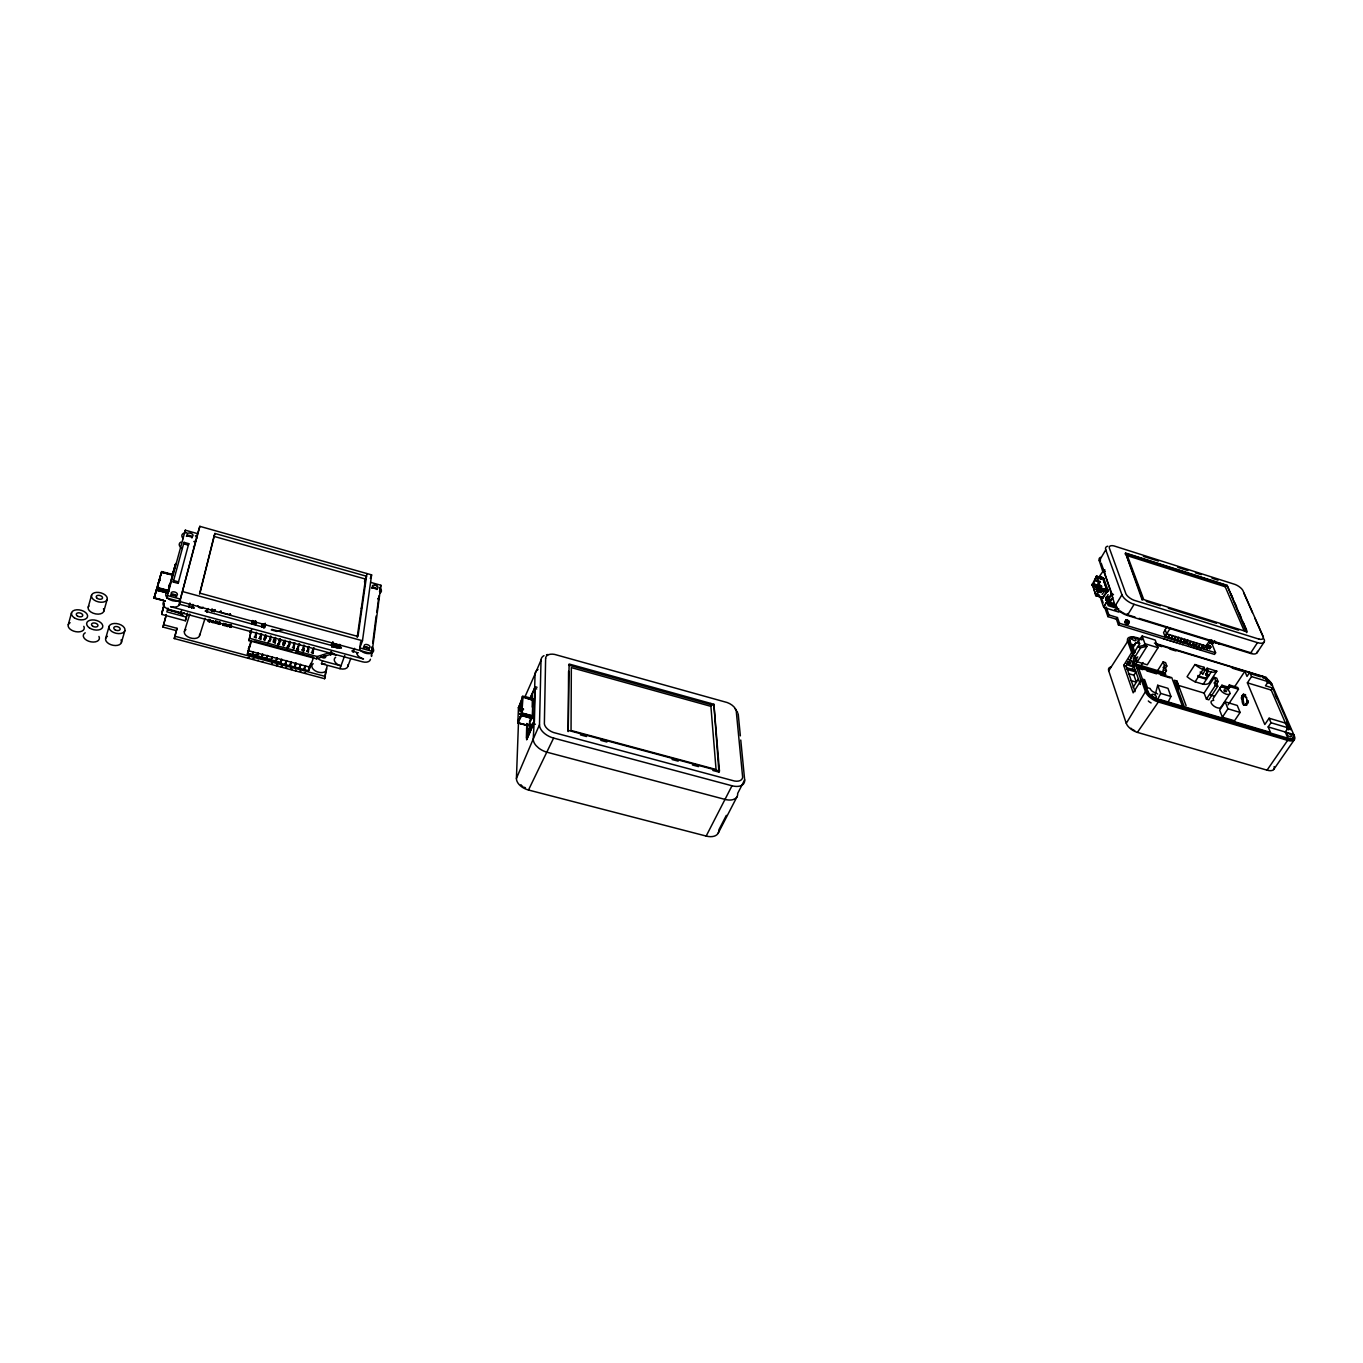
<?xml version="1.0" encoding="UTF-8"?>
<svg xmlns="http://www.w3.org/2000/svg" width="1363" height="1363" viewBox="0 0 1363 1363"><rect width="100%" height="100%" fill="white"/><g stroke="black" fill="none" stroke-linecap="round" stroke-linejoin="round"><path stroke-width="1.5" d="M1241.454 698.589C1241.949 689.865 1248.798 698.043 1246.549 703.104C1240.926 712.168 1241.148 687.531 1244.129 705.097M1108.852 596.892L1107.642 599.277L1108.034 597.948M173.305 572.239L172.385 574.641M184.261 612.754L181.943 614.236L177.872 612.583M526.799 723.463L526.391 737.945C527.515 740.808 527.737 728.881 533.086 723.344L534.245 721.078L533.24 739.002L516.424 778.409A12.931 8.008 23.2 0 0 528.486 790.012L706.17 836.064A14.38 8.723 27.3 0 0 718.795 831.157M531.928 696.714L531.672 695.897L531.212 699.815L531.877 696.135L531.877 697.294M1099.345 588.22L1092.206 585.477L1092.342 584.352L1096.465 576.225L1095.903 576.907L1102.309 578.781C1096.431 577.861 1102.071 574.658 1102.548 578.338M531.161 725.525L530.718 724.298L529.219 730.295L530.837 724.23L529.168 730.261L530.871 724.332L529.27 730.295L530.411 728.558M532.303 700.855L532.251 707.09M568.575 671.346L568.201 731.59L569.104 664.02L713.888 704.279L719.46 771.032L718.931 772.088L712.815 770.453M1101.117 577.486L1100.98 578.662L1100.162 576.839M1108.017 597.59L1107.216 596.193L1105.887 598.306L1107.42 596.295L1107.932 598.238M256.261 635.26C257.096 634.511 253.944 633.403 256.261 636.214M255.716 633.028L256.295 632.245L256.857 633.335M520.24 708.13L520.172 707.158M518.604 708.198L522.574 697.532L522.046 713.82L518.11 721.623M521.705 711.963L521.859 711.043L521.433 712.099M521.893 707.993C520.496 707.891 524.278 709.97 518.86 706.954M521.739 702.524L521.859 701.792M164.344 603.264L161.737 613.623L164.224 604.916M261.049 636.555C258.663 636.572 262.054 633.982 261.049 637.509M261.083 633.539C259.345 635.601 262.343 632.347 261.628 634.63M519.831 717.602L519.95 716.529M520.019 714.416L520.24 713.326L519.95 714.451M529.406 730.159L529.611 727.126L529.287 727.927M161.873 612.856L161.907 614.457L185.351 620.778L187.515 613.094M264.695 638.48C267.267 639.98 265.649 633.676 263.741 639.043M263.928 639.639C266.586 643.643 262.889 633.267 266.398 635.925M532.217 717.654L528.145 725.78L517.872 722.969L522.029 714.894L532.217 717.654L532.984 699.032L532.388 699.866L526.408 698.248M1111.816 593.774L1110.998 595.052L1111.799 593.518L1103.314 570.398M167.853 591.951L156.898 588.952L157.341 587.453L168.279 590.435L167.853 591.951L167.547 593.024L156.524 590.247L157.512 588.867M158.636 583.79L158.67 583.381M159.607 580.195L159.931 580.246M172.59 573.789L175.827 563.481L172.556 574.436L172.982 572.733M270.624 639.145C268.221 639.162 271.561 636.555 270.607 640.082M270.624 636.129C268.903 638.174 271.884 634.937 271.169 637.22M521.245 714.911L521.518 715.285M521.773 705.591L522.08 704.756L521.927 705.676M273.264 641.615C273.179 637.237 277.149 639.894 275.377 641.377M273.486 642.092L275.394 637.407L275.939 638.514M531.297 700.003L531.706 698.589M280.165 641.717L277.677 646.249M279.568 639.486L280.148 638.702L280.693 639.792M531.417 718.267L531.962 716.256L529.508 721.964M230.313 614.066L230.756 614.969L229.7 614.219M282.72 644.46C282.465 639.86 286.656 642.297 284.901 643.949M283.01 644.784C284.203 650.219 286.281 632.04 284.1 644.972M527.277 738.082L526.782 739.24L534.057 722.288M287.15 649.044C289.16 645.244 289.075 640.695 289.655 645.227M290.217 641.428C290.455 643.983 289.842 639.809 289.075 642.058M1104.405 606.365L1103.434 606.586L1100.162 596.994M198.01 605.785L198.01 606.177A2.59 1.499 15.9 0 0 200.463 608A2.59 1.499 15.9 0 0 203.002 607.148M294.391 645.806C294.715 641.189 292.108 647.51 294.357 645.466M298.037 647.493C299.758 643.83 298.02 647.238 297.798 651.667M740.756 740.041L744.658 779.909L737.656 793.453A14.55 8.587 27.2 0 1 735.407 798.514L733.073 799.604A14.55 8.587 27.2 0 1 724.997 799.399L547.279 752.291A14.959 8.996 23.4 0 1 538.624 748.014L536.034 745.561A14.959 8.996 23.4 0 1 533.24 739.002L539.492 724.792L541.026 660.135A14.448 8.246 23.1 0 1 543.973 655.654M303.915 648.141C301.07 646.42 306.794 647.289 302.518 652.945M1100.282 589.975L1096.346 595.307L1103.263 597.658L1107.949 590.179L1103.826 578.474L1096.585 576.208M308.532 649.299C306.249 649.487 309.384 646.778 308.617 650.355M309.128 646.556L309.111 647.476M537.056 687.259L535.335 686.782L534.381 722.117L526.646 739.819L526.782 735.645M1107.42 599.567C1109.363 600.419 1102.854 599.567 1108.869 599.516L1105.87 598.221L1109.209 598.476L1106.466 596.909L1109.516 597.931M313.251 650.577C310.985 650.781 314.069 648.055 313.337 651.633M313.814 648.055L313.78 648.992L313.848 647.817M526.919 723.651L527.191 738.252M528.316 725.576L517.838 722.884L518.485 707.584L523.494 709.033M516.424 778.409L518.604 718.983M1100.197 581.507L1095.886 580.553L1100.214 582.222M1111.322 593.382C1111.714 595.75 1110.913 593.092 1111.782 594.132M1108.766 598.272C1108.664 602.77 1104.03 599.345 1106.943 600.265M520.24 707.244L520.325 707.465M1095.409 587.283L1095.682 586.448L1099.651 588.373M1097.59 585.357C1098.374 583.517 1095.801 585.204 1098.97 592.292M1111.339 594.813L1103.757 606.859L1111.424 593.655M529.202 729.29L529.423 728.353M533.717 723.378L533.904 720.976M531.962 716.256L529.594 721.862M1094.745 584.267L1101.525 586.414M1100.282 576.753L1102.616 578.236M1105.904 600.027C1105.666 596.79 1105.768 600.538 1105.802 599.89C1116.467 600.146 1102.531 600.691 1106.603 596.807M1100.486 590.366L1096.261 589.429M1097.13 590.929L1101.287 592.36L1096.942 590.861M530.974 717.892L531.331 716.819M1105.836 599.55L1108.766 600.623C1104.575 600.18 1104.865 597.045 1108.903 599.379L1106.006 597.812L1109.329 598.255L1106.415 597.352M1105.768 599.345L1108.835 599.652M521.944 715.456L522.659 696.476M1107.012 591.321L1107.097 591.184M1108.358 600.367L1108.664 598.544M169.438 585.374L168.961 586.737L169.438 585.051M519.916 713.479L520.104 713.326M1103.263 597.658L1095.733 595.648L1092.496 583.96M1095.988 580.945L1100.026 581.882M1107.966 590.52L1100.895 588.356L1107.915 590.929M1100.111 590.332L1100.657 589.344L1107.727 591.559M519.985 717.415L519.985 716.904M519.933 710.566L520.206 711.111M1096.159 589.463L1096.431 588.646L1100.299 590.69M1103.468 596.04L1106.943 591.644M533.649 722.373L533.172 723.463L534.211 721.504M157.018 589.157L157.341 588.918M531.928 696.169L530.65 698.469M530.088 725.968C528.895 729.478 529.968 722.032 532.95 726.564M1107.438 592.07L1095.971 589.123M531.297 696.749L530.428 698.469L531.928 696.408M521.501 714.774L521.535 714.842M168.978 586.669L169.455 585.306M533.853 721.402L535.029 674.089L541.026 660.135M1107.898 598.578L1107.54 599.379L1107.966 598.374M371.332 653.61L372.201 651.31L359.798 647.936L362.473 640.746L371.605 574.879L199.85 526.339L197.601 533.649L185.317 530.19L166.814 597.965L371.332 653.61L372.15 647.408M372.695 643.285L376.137 615.991M376.801 612.294L378.982 595.767M379.527 591.644L380.89 585.272L371.009 582.478M372.031 652.298L371.486 656.421A7.65 4.498 19.2 0 0 371.4 655.177M372.201 651.31L380.89 585.272M531.008 725.576L530.122 728.949M521.808 708.215L521.603 708.913M359.798 647.936L360.667 641.752M366.903 573.55L357.975 636.47L199.935 593.178L214.911 533.461L366.528 576.242L364.466 581.899M357.191 637.305L365.488 579.071L214.008 536.392L214.911 533.461M1098.748 582.222L1097.59 584.676M1100.384 589.889L1100.895 588.356M1104.217 606.501L1104.013 607.506L1118.955 612.123M519.916 713.718L520.019 713.531M1104.03 606.722L1104.013 607.506M1092.189 585.153L1097.419 586.38M169.199 585.255L168.961 586.107M331.465 651.923L331.022 654.768M332.419 646.011L333.049 641.956M176.321 630.626L162.947 627.048L163.645 624.731L177.037 628.326L174.26 638.548L324.633 678.706L325.944 670.477M324.633 678.706L327.069 666.2M330.97 652.11L331.192 651.923M331.754 647.169L332.572 642.16M1108.017 597.147L1108.852 596.841M1107.863 591.133L1100.878 588.543M522.319 707.056C516.747 703.683 517.633 711.759 523.409 709.68M1100.06 576.924L1099.225 578.202M310.713 663.372L310.048 667.223L248.373 650.696L250.928 640.9M248.305 648.873L250.059 645.057L247.64 654.479L308.294 670.698L309.708 665.331M312.229 651.327L312.808 650.543M307.493 650.049L308.089 649.265M307.987 647.186L308.583 646.403M305.482 672.896L304.579 672.981L305.772 673.288M301.07 672.044L300.013 670.988M302.773 648.771L303.353 647.987M304.392 646.198C305.482 644.154 302.024 647.118 303.847 645.125M296.095 670.375L295.498 670.221M1111.032 595.103L1112.719 595.75M297.253 648.635C300.61 651.548 296.776 645.108 296.401 651.173M297.151 648.72L299.127 643.83M299.656 644.92L299.69 643.983L298.497 644.852M1242.647 698.946L1245.083 694.585M211.691 622.312C211.129 619.926 214.962 620.915 213.156 622.687C210.175 619.449 214.877 622.738 213.48 621.545C208.76 622.993 215.081 619.228 213.105 622.704L211.793 621.988L213.19 622.295M290.609 668.483L291.784 668.79M1095.273 586.754L1099.737 588.186M294.357 642.774C292.687 644.137 295.822 641.854 294.936 643.643M531.468 699.015L531.945 697.447M285.753 667.938L286.946 668.262L285.889 667.223M231.523 625.157L230.023 624.782L229.666 626.435M287.763 646.062C291.12 648.992 287.303 642.535 286.929 648.618M288.496 645.159L289.62 644.188M284.918 643.012C282.703 644.052 285.617 643.251 283.555 641.905M281.17 665.962L282.362 666.268M1155.262 694.363L1157.715 685.265L1167.972 688.332L1170.953 696.476L1167.529 703.257M279.023 642.365L279.602 641.564M276.433 664.701L277.626 665.008M278.239 643.489C281.477 646.471 278.069 640.099 277.456 645.772M530.889 726.649L530.463 728.166M274.781 640.508L274.202 641.292L274.832 640.286M212.1 608.818L211.555 610.76L212.321 610.045M230.96 627.423C230.637 621.869 229.41 630.422 231.267 626.026L229.853 625.344M330.647 654.359L316.403 658.789L248.935 640.627L251.371 630.439L249.991 632.466L251.32 630.899M274.048 639.349L275.36 640.337M269.482 639.775L270.061 638.991M228.183 624.561C227.638 630.507 226.292 619.484 226.173 626.128C230.398 625.89 227.025 624.68 226.479 624.748L227.996 625.14M262.088 661.617L262.94 661.907M268.715 640.917C271.936 643.898 268.545 637.509 267.932 643.2M216.683 622.908C217.535 623.504 211.657 622.141 216.99 621.579M264.507 636.76L265.836 637.748M265.274 635.618L265.853 634.834M215.49 621.187L216.904 621.767M223.396 623.266C224.537 626.776 222.271 624.953 224.946 623.402M263.809 628.173L264.643 624.084M264.371 627.321L265.206 623.215M258.254 660.271L257.59 660.476M522.131 714.928L522.489 713.156L532.575 715.865M158.364 585.851L158.244 586.226M255.29 654.615L253.654 654.785M259.907 637.202L260.486 636.402M261.832 626.776L263.161 625.225L261.832 626.776L262.684 623.726L261.832 626.776L263.434 623.913L262.429 625.004L265.359 625.838L264.78 627.576L205.149 611.101A7.939 4.6 15.9 0 0 208.164 608.545L206.937 612.413M252.905 658.84L253.927 658.67M210.447 619.705L208.914 619.415L208.386 621.392L209.885 621.801L210.158 620.864L208.386 621.392L208.829 619.603M219.869 624.101L218.284 624.05L220.056 623.521C217.654 625.464 221.045 618.938 219.801 624.39L218.284 624.05L218.608 622.618L220.193 622.67L218.608 622.618M255.528 621.307L255.409 624.595L255.528 621.307L255.239 622.704L256.261 621.528L253.279 620.846L252.445 623.794L252.581 620.523L251.712 623.59M249.003 658.125L247.81 657.818L249.156 657.409M255.12 635.908L255.699 635.107M250.758 632.568L251.593 629.587M255.971 622.908L252.274 621.903L252.445 623.794L255.409 624.578L255.511 621.341M216.547 623.283L215.32 621.715M248.935 640.627L251.031 631.29M1110.164 601.356L1111.169 599.09M229.478 627.014L229.989 625.004L231.471 625.396M230.108 614.798L230.177 613.878M224.878 623.675L224.418 625.447M226.173 626.128L227.672 626.537M224.691 624.271L223.191 623.862C227.468 624.901 220.431 622.21 224.367 625.719M217.075 621.255L216.478 623.555M220.806 611.135L219.63 611.953L221.181 611.237M220.482 611.851L219.63 611.953M218.301 623.981L218.813 622.005L220.312 622.414M518.553 707.636L522.915 696.272M215.575 620.846L215.167 622.567M218.608 622.601L220.107 623.01M213.991 611.34L215.081 609.619L214.519 611.578L211.555 610.76L211.912 609.602M529.474 699.287L534.688 687.957M209.885 621.784C207.636 616.553 212.611 622.993 208.386 621.392M208.812 619.654L210.328 620.012M1111.101 599.362L1110.249 600.776L1110.743 599.669M231.131 626.912L229.7 626.213L231.216 626.554M227.911 625.719L226.428 625.259M199.526 594.115L214.008 536.392M220.039 623.572L218.455 623.504M175.588 564.214L167.802 592.99M165.127 600.896L154.121 597.795L161.686 571.54L172.709 574.505L173.016 573.448M185.351 620.778L186.867 614.866M188.878 606.978L189.883 603.042M175.691 563.72L167.479 593.229M210.158 620.915L208.658 620.455M210.243 620.352L208.743 619.944L210.311 620.063M158.176 586.465L158.176 585.903M181.296 611.135L180.717 613.35L167.581 609.789M174.26 638.548L177.037 628.326M181.092 613.146L181.586 610.897M1099.771 577.162L1102.684 578.133M166.814 597.965L167.547 595.58L180.41 599.073L197.601 533.649M179.098 605.172L180.546 600.18M180.41 599.073L199.85 526.339M184.005 542.338L173.22 582.018L178.11 583.364L188.758 543.667L184.005 542.338L183.562 543.803L188.315 545.132L188.758 543.667M172.573 574.726L161.481 572.187L170.614 574.641M163.645 624.731L166.405 614.509M162.947 627.048L166.252 614.764M161.038 573.704L154.121 598.153L165.042 601.134M168.62 587.692L169.898 583.654M1105.904 598.238L1109.107 598.732M68.269 624.714L71.558 612.703M173.101 572.733L173.084 573.21M214.724 610.76L211.555 610.76M1116.263 606.535L1107.625 604.116M88.237 607.08L91.56 595.188M158.091 585.92L158.159 585.988M158.159 583.415L157.989 584.352L161.72 571.744M168.024 591.372C163.475 593.45 156.762 583.96 156.626 589.498M169.268 586.431L169.387 585.34L169.319 586.26M103.827 611.254L107.183 599.396A8.093 4.685 13.9 0 0 96.654 592.377A8.093 4.685 13.9 0 0 94.251 600.129A8.093 4.685 13.9 0 0 107.183 599.396M172.845 573.653L172.522 574.505M1103.502 570.62L1098.731 577.299M105.667 638.361L109.091 626.418M169.199 585.528L168.91 586.567M159.71 580.928L159.931 580.212M121.409 642.518L124.885 630.626A8.178 4.822 14 0 0 114.202 623.487A8.178 4.822 14 0 0 111.851 631.512A8.178 4.822 14 0 0 124.885 630.626M1092.172 585.102L1097.045 586.703M157.955 586.703L158.04 585.681M156.421 590.213L167.7 592.513M167.615 592.786L156.575 589.719L154.036 598.136M154.513 596.5L156.353 590.4M184.618 532.541L185.317 530.19M161.976 612.907L164.207 605.172M161.907 614.457L162.282 613.214M173.22 582.018L173.663 580.536L178.57 581.882L178.11 583.364M167.973 608.085L166.831 611.851L186.475 617.149M1100.742 589.378L1107.812 591.355M154.155 598.033L163.356 600.231M189.167 607.421L190.292 603.792M184.38 631.495L189.815 614.066M191.621 608.256L192.83 604.371A7.939 4.6 15.9 0 0 194.279 608.154L179.473 604.252M199.594 635.584L205.097 618.206M212.458 609.84L212.1 610.914L211.895 609.653M214.979 623.147L216.564 623.215M222.868 625.293L224.452 625.361M247.214 654.053L251.763 640.576M247.64 654.479L248.441 650.407M251.456 655.501L253.211 651.684L252.411 655.756M251.985 655.33L253.211 651.684M256.227 656.762L257.982 652.962L257.181 657.017M256.755 656.608L257.982 652.962M260.98 658.039L262.752 654.24L261.935 658.295M261.526 657.886L262.752 654.24M265.751 659.317L267.523 655.518L266.688 659.573M266.279 659.147L267.523 655.518M529.662 726.53L530.463 724.895M270.504 660.595L272.276 656.796L271.441 660.851M271.033 660.425L272.276 656.796M275.241 661.856L277.03 658.073L276.195 662.111M275.769 661.702L277.03 658.073M279.977 663.134L281.766 659.334L280.931 663.372M280.505 662.963L281.766 659.334M287.184 648.822L288.53 644.938M288.837 646.249L290.183 642.365M284.714 664.394L286.503 660.612L285.668 664.65M285.242 664.224L286.503 660.612M293.062 650.39L294.408 646.522M289.45 665.655L291.239 661.873L290.387 665.911M289.978 665.502L291.239 661.873M1097.658 584.931L1101.611 586.022M296.623 651.599L298.224 646.573M294.169 666.916L295.958 663.151L295.107 667.171M294.698 666.763L295.958 663.151M298.889 668.177L300.678 664.411L299.826 668.432M299.4 668.023L300.678 664.411M303.591 669.437L305.397 665.672L304.528 669.693M304.119 669.284L305.397 665.672M1100.895 588.186L1096.908 576.31M308.294 670.698L310.1 666.933M308.822 670.528L313.609 657.256L295.652 652.417M316.403 658.789L317.221 656.54L331.448 652.11L330.528 654.939M1099.242 578.372L1099.617 577.248L1099.328 578.116M1106.109 598.084L1109.056 598.851M347.872 664.871A7.633 4.532 18.7 0 1 339.932 668.671L321.481 663.713L322.503 660.868A7.667 4.532 18.3 0 1 317.494 658.125M332.197 645.568L331.873 646.471L337.155 647.902M370.327 578.406L371.605 574.879M361.28 608.614L362.337 605.768M339.932 668.671L344.771 655.467M347.94 666.115L350.853 658.227M353.034 652.315L354.482 648.362A7.667 4.498 18.8 0 1 351.858 650.969L356.782 652.417A7.65 4.498 19.2 0 0 363.529 658.959L170.528 606.654A8.025 4.634 15.3 0 0 177.837 606.228A8.025 4.634 15.3 0 0 179.03 601.73M531.843 718.591L521.859 715.388M1096.005 594.796L1100.469 588.407L1096.465 577.094L1092.598 585.306L1095.784 594.643L1099.191 595.682M1104.677 590.946L1102.139 594.37M520.172 710.225L519.967 710.941M530.054 698.998L535.335 686.782M524.84 697.089L535.029 674.089A14.38 8.297 23.1 0 1 537.976 669.574M539.492 724.792A15.027 8.945 23.4 0 0 553.599 738.082L528.486 790.012M533.035 699.389C514.652 696.544 522.983 694.585 533.035 699.219M1192.864 644.12L1193.988 644.716L1193.392 644M718.931 772.088L713.888 704.279M1158.107 698.503L1160.68 693.409L1157.715 685.265M1171.669 637.458L1172.827 638.225L1171.686 637.782M706.17 836.064L731.999 785.769A14.618 8.536 27.2 0 0 744.658 779.909M1165.586 635.584L1166.728 636.351L1166.046 635.618M718.812 829.931L726.343 815.347M718.097 833.338L736.974 796.827M518.247 722.884L528.401 725.423M1242.562 695.59L1243.346 694.159M1096.755 591.389L1100.878 592.53M1105.342 571.591L1102.599 570.91L1099.294 560.755L1105.768 549.834A10.972 4.685 29.9 0 1 1107.761 546.188M1095.051 579.394L1096.039 577.742M1104.797 569.887L1102.599 570.91M1104.03 571.165L1104.66 570.109M1142.756 599.277L1142.228 600.129L1125.548 553.037L1227.075 585.289L1247.162 631.802L1142.756 599.277L1125.548 553.037M1103.587 569.513L1115.207 605.871A11.279 5.009 30.5 0 0 1127.337 615.429L1250.399 653.388A11.177 4.788 31.8 0 0 1255.562 653.797L1256.771 653.133A11.177 4.788 31.8 0 0 1257.402 651.327M1107.438 602.378L1108 603.979L1109.38 601.816M1112.855 597.607L1108.034 605.598L1118.784 608.92M1274.149 766.602A11.773 5.401 33.3 0 1 1267.045 770.163L1137.389 732.374A10.376 4.975 31.9 0 1 1126.264 723.327L1145.448 691.654L1141.308 679.916L1144.562 679.592L1147.425 687.668L1150.116 688.485A5.98 2.76 31.6 0 0 1152.536 691.484L1157.732 694.006M1211.775 643.353L1215.609 652.775L1214.535 654.41L1118.427 624.936L1116.416 619.228L1107.915 616.621L1108.92 614.934L1106.211 607.097M1115.207 605.871L1121.936 594.779L1105.768 549.834M1116.416 619.228L1117.439 617.558L1108.92 614.934M1118.427 624.936L1119.449 623.249L1117.439 617.558M1127.695 613.537L1127.048 614.611A9.882 4.379 30.5 0 1 1125.906 614.219M1127.337 615.429L1134.118 604.337L1257.487 642.637A11.228 4.736 31.7 0 0 1264.063 639.026M1124.782 621.664C1130.421 616.843 1128.547 627.031 1125.804 619.995M1124.969 621.613L1126.23 619.926M1125.208 621.596L1126.485 619.944M1124.782 622.959L1126.758 619.995M1125.463 621.613L1127.048 620.08M1126.025 621.749L1127.354 620.199M1126.332 621.869L1127.661 620.335M1126.639 622.005L1127.951 620.506M1126.042 623.964L1128.24 620.676M1126.349 624.118L1128.513 620.881M1126.656 624.254L1128.751 621.102M1126.945 624.356L1128.973 621.307M1128.36 623.624L1129.143 621.528M1128.257 623.419L1129.28 621.749M1128.138 624.356L1129.382 621.954M1134.016 637.305A11.568 5.231 31 0 0 1127.712 641.377L1131.648 652.536L1133.164 652.996L1129.211 641.837L1129.893 640.746A9.831 4.447 31 0 1 1136.316 637.577L1142.364 639.417M1136.316 637.577L1135.652 638.651A9.831 4.447 31 0 0 1134.561 638.378M1132.534 648.805L1135.89 642.569L1139.638 643.711L1130.762 658.005M1141.308 679.916L1133.181 692.83L1123.708 665.348L1131.648 652.536M1133.164 652.996L1133.846 651.906L1129.893 640.746M1130.455 658.09L1132.585 654.666M1135.055 691.637L1126.213 666.098L1134.851 652.213L1132.108 644.46L1134.732 645.261A5.81 2.624 31 0 1 1135.345 643.336L1136.095 643.132M1133.76 665.178L1133.505 658.499L1134.851 656.353M1137.321 661.822L1135.345 656.25L1140.627 647.783L1147.016 646.283L1137.321 661.822L1147.271 664.82L1158.022 647.698L1155.194 640.048L1142.16 636.061L1137.492 641.973M1140.627 647.783L1137.526 646.829L1143.898 645.329L1144.92 643.694L1142.16 636.061M1135.618 660.305L1137.781 656.847M1133.522 665.093L1134.323 663.355A5.776 2.658 31.1 0 0 1128.632 659.351M1131.989 669.574L1133.982 666.405L1140.32 684.465M1135.566 663.951L1136.895 661.822L1135.992 659.249L1133.505 658.499M1130.983 680.597L1136.367 682.199L1133.931 675.23L1135.941 672.027L1127.014 669.335M1140.882 666.013L1143.046 662.554M1166.984 626.741L1165.144 629.706L1166.711 633.846L1206.204 645.977M1177.138 640.048L1178.825 637.39L1176.916 640.167L1164.956 636.3L1163.542 632.568L1165.212 629.91M1164.956 636.3L1166.626 633.642L1165.331 636.606M1133.164 687.293L1138.395 678.978M1166.711 633.846L1170.425 627.934M1167.784 637.356L1169.675 634.579L1168.381 637.543M1170.834 638.293L1172.742 635.516L1171.43 638.48M1173.867 639.23L1175.775 636.453L1174.48 639.417M1156.693 672.078L1163.133 661.89L1165.586 662.639L1166.847 666.047L1165.501 668.177L1166.455 670.749L1165.092 672.862L1165.723 674.583L1135.924 665.604M1176.916 640.167L1178.825 637.39M1234.282 687.276L1244.845 671.329L1246.992 676.44L1249.718 672.317L1251.524 676.593L1247.384 682.829L1264.813 724.52L1269.106 718.216L1271.015 722.748L1268.169 726.922L1293.623 734.504L1292.891 735.577A10.103 4.498 33.1 0 1 1287.149 739.291L1157.954 700.906A10.188 4.719 31.7 0 1 1146.982 692.114L1147.68 691.007L1143.54 679.285M1162.639 672.129L1164.394 665.297L1163.133 661.89M1179.966 641.087C1183.714 633.999 1181.312 644.29 1177.53 640.354M1180.188 640.985L1181.874 638.327M1182.999 642.024C1186.764 634.937 1184.345 645.21 1180.562 641.274M1183.22 641.922L1184.907 639.264M1186.031 642.961C1189.797 635.874 1187.377 646.147 1183.612 642.212M1186.253 642.842L1187.94 640.184M1189.064 643.898C1193.034 637.083 1190.308 646.965 1186.645 643.149M1246.617 632.636L1227.075 585.289M1192.097 644.818C1196.067 638.02 1193.341 647.885 1189.678 644.086M1157.954 700.906L1158.652 699.798L1287.899 738.218A10.103 4.481 33.1 0 0 1293.623 734.504M1195.13 645.755C1199.099 638.957 1196.356 648.805 1192.71 645.006M1198.145 646.675C1202.132 639.877 1199.389 649.742 1195.726 645.943M1201.178 647.612C1204.96 640.542 1202.507 650.764 1198.759 646.863M1201.399 647.493L1203.086 644.852M1126.264 723.327L1108.715 670.817L1127.712 641.377M1201.774 647.8L1204.193 648.532L1206.119 645.772M1209.952 640.133L1204.193 648.532M1205.863 647.169C1209.407 641.649 1213.206 650.781 1206.034 646.761M1200.104 672.061L1202.848 674.021L1205.25 670.306L1204.057 667.308L1194.925 664.531L1187.071 676.712A17.191 7.701 31.7 0 0 1195.112 681.807L1203.222 684.26A17.191 7.701 31.7 0 0 1208.896 683.306L1216.801 671.175L1207.107 668.228L1206.068 669.812L1207.294 672.01M1205.982 647.561L1207.618 644.972M1208.231 640.525L1209.85 641.462C1211.332 639.503 1206.562 639.963 1210.276 640.814M1206.817 646.624L1207.874 644.989M1207.09 646.675L1208.146 645.04M1211.724 639.792L1209.697 642.961L1208.777 641.377M1206.459 648.209L1208.419 645.125M1206.698 648.43L1208.725 645.227M1206.954 648.635L1209.015 645.363M1207.226 648.822L1209.322 645.534M1210.514 646.556C1210.003 649.555 1207.345 647.084 1209.611 645.721M1208.828 647.561L1209.867 645.909M1209.066 647.766L1210.123 646.13M1209.288 647.987L1210.344 646.352M1212.831 642.399C1210.191 639.315 1231.402 648.618 1213.257 641.734M1209.611 648.413L1210.668 646.778M1209.714 648.618L1210.77 646.982M1211.758 642.297L1212.678 643.881L1214.723 640.729M1209.765 648.822L1210.821 647.169M1203.035 668.892L1204.057 667.308M1195.112 681.807L1203.001 669.625L1205.25 670.306M1220.141 643.847L1214.348 642.399M1208.725 675.792L1205.88 674.941L1206.902 671.891M1205.88 674.941L1208.3 671.243L1207.107 668.228M1205.982 677.973L1205.216 677.871A17.736 7.905 31.7 0 1 1198.759 675.912L1197.873 675.52L1198.367 676.798L1206.476 679.251L1205.982 677.973L1208.214 674.515L1205.522 674.021M1203.222 684.26L1211.128 672.095A17.259 7.633 31.7 0 0 1216.801 671.175M1204.091 693.086L1214.331 677.411L1216.75 678.144L1218.113 681.568L1216.733 683.664L1217.755 686.236L1208.845 699.832L1206.425 699.1L1204.091 693.086L1177.785 685.197M1217.755 686.236L1215.336 685.504L1214.314 682.931L1215.677 680.836L1214.331 677.411M1206.425 699.1L1215.336 685.504M1227.978 687.054L1229.358 684.959L1230.056 686.679L1228.659 688.775L1227.978 687.054L1221.93 685.231L1213.019 698.793L1213.7 700.514M1250.399 653.388L1257.487 642.637M1221.981 705.659L1229.835 693.767M1257.146 652.621L1264.251 641.905M1225.167 701.826L1219.629 710.174L1222.39 717.177L1234.52 720.788L1240.109 712.44L1237.263 705.455L1225.167 701.826L1227.944 708.811L1240.109 712.44M1228.131 704.841L1238.49 689.235L1237.791 687.514L1229.358 684.959M1222.39 717.177L1227.944 708.811M1154.427 643.115L1266.363 677.411L1268.22 681.687L1265.46 685.793L1272.633 687.974L1290.676 729.682L1287.013 728.575M269.789 658.959L268.085 658.891M1288.393 729.904L1271.219 690.07L1272.633 687.974M265.035 657.682L263.332 657.63M1269.106 718.216L1286.195 723.327L1288.137 727.859L1285.275 732.016L1287.899 738.218L1287.149 739.291M1137.389 732.374L1158.346 701.996L1287.626 740.382A11.892 5.282 33.1 0 0 1294.373 736.02L1271.73 683.987A9.745 4.242 32.3 0 0 1262.172 676.082L1260.349 676.73L1250.28 673.663M1267.045 770.163L1287.626 740.382M1273.672 769.55L1294.254 739.853M161.481 572.187L170.682 574.419M522.591 696.732L532.575 699.44M1096.244 576.413L1103.689 578.338M254.949 623.044L256.261 621.511M1099.532 577.418L1102.428 578.542L1096.039 576.719M1194.908 648.072L1194.158 647.851M1197.941 649.009L1197.31 649.129M1200.956 649.93L1200.326 650.049M1188.877 646.232L1188.246 646.352M1191.892 647.152L1191.262 647.272M1173.713 641.581L1173.083 641.7M1176.746 642.501L1176.116 642.637M1179.779 643.438L1179.148 643.557M1182.811 644.375L1182.181 644.495M1164.581 638.77L1164.036 639.162M1170.664 640.644L1170.136 641.019M1096.312 594.677L1099.396 595.512M1127.883 661.515L1130.83 663.321L1127.865 661.958M534.432 688.076L536.698 688.979M1096.465 576.225L1103.894 578.594M1096.091 595.682L1103.383 597.522M1187.071 642.672L1188.008 642.723M1207.226 645.04L1208.589 647.357M1100.554 557.314L1099.941 557.654A10.921 4.719 29.9 0 0 1099.294 560.755M279.108 661.736L277.899 661.685M1100.98 588.169L1107.949 590.179M274.372 660.459L273.162 660.425M1114.747 609.942L1115.922 609.96M522.353 713.377L532.558 716.069M283.078 629.621L276.859 631.444L271.254 629.91M1100.878 588.032L1107.966 590.349M228.626 614.355L222.016 612.703M157.103 587.896L168.228 590.622M1115.701 609.994L1114.883 609.925M1190.001 643.029L1190.206 643.557M522.336 713.599L532.541 716.291M522.233 714.093L532.439 716.819M250.264 654.223L248.884 653.507M259.788 656.779L258.578 656.353M1117.013 607.353L1114.372 606.62L1113.469 604.065M1105.921 598.766L1108.818 599.771M156.881 588.646L167.939 591.661M522.182 714.348L532.371 717.091M529.917 726.428L532.763 727.092L529.849 726.104M532.78 727.041L530.02 725.883M249.173 653.746L250.366 654.07M258.697 656.284L259.907 656.608M263.451 657.562L264.661 657.886M174.975 636.248L325.433 676.474M553.599 738.082L731.999 785.769M276.621 665.178L277.49 665.74L276.297 665.417M281.034 666.677L282.226 667.001M290.472 669.199L291.665 669.523M295.175 670.46L296.367 670.783M518.792 707.227L521.995 708.096M518.724 707.482L521.944 708.351M523.426 709.493L518.434 707.823M249.702 638.327L317.221 656.54M253.757 641.121L291.665 651.344M532.49 716.546L522.353 714.093M322.503 660.868L340.971 665.843A7.633 4.532 18.7 0 1 334.94 661.856A7.633 4.532 18.7 0 1 335.639 657.324M522.216 714.655L532.303 717.381M532.132 717.926L522.029 714.894M521.859 715.677L532.03 718.165M568.695 730.5L719.46 771.032M580.417 734.878L586.533 736.531M600.793 740.348L606.893 742M672.078 759.515L678.195 761.15M692.438 764.984L698.555 766.619M533.666 723.77L535.42 724.247M331.839 643.217L340.631 645.619M331.516 644.12L340.511 646.318M331.413 644.818L340.188 647.204M271.918 629.365L341.414 648.124A7.667 4.498 18.8 0 1 339.728 644.358M332.078 646.283L339.148 648.192M330.34 652.656L333.884 653.627M168.058 609.602L181.143 613.299M330.016 653.559L336.218 655.143M223.038 624.765L224.571 625.055M519.013 706.426L522.233 707.295M518.928 706.698L522.148 707.55M182.71 591.593L362.473 640.746M157.154 588.117L168.109 591.099M167.768 592.241L156.898 588.952M212.441 609.84L214.894 610.42M262.701 623.709L265.615 624.595M568.627 665.11L713.377 705.318M710.907 706.341L571.336 667.597L571.046 730.483L716.052 769.482L710.668 703.512M1271.015 722.748L1288.137 727.859M1160.68 693.409L1170.953 696.476M1159.692 699.458L1270.469 732.391L1268.169 726.922M1186.1 705.659L1176.865 680.989L1174.395 680.256L1184.771 708.061M1123.708 665.348L1126.213 666.098M1246.804 702.354L1247.997 702.712M1246.549 703.104L1247.741 703.461L1246.225 703.717M1126.417 667.614L1135.345 670.289M1245.748 704.432L1246.924 704.79M1245.356 704.892L1246.532 705.25M1243.891 704.739L1245.083 705.097M1210.412 694.994L1214.331 696.169M1128.581 673.629L1133.931 675.23M1132.244 655.33L1135.345 656.25M1164.394 665.297L1166.847 666.047M1215.677 680.836L1218.113 681.568M1230.056 686.679L1238.49 689.235M1163.048 667.427L1165.501 668.177M1214.314 682.931L1216.733 683.664M1228.659 688.775L1222.628 686.952L1221.93 685.231M1134.408 661.072L1136.895 661.822M1163.985 670L1166.455 670.749M1243.482 694.295L1245.441 694.738M1244.504 694.755L1245.68 695.113M1243.039 694.602L1244.232 694.96M1242.664 695.062L1243.84 695.42M1242.187 695.777L1243.363 696.135M1133.079 663.219L1165.092 672.862M1245.561 697.328L1246.753 697.686M1241.846 696.391L1243.039 696.749M1241.591 697.123L1242.783 697.481M1241.454 697.89L1242.647 698.248M1246.821 700.361L1247.997 700.718M1241.591 699.117L1242.766 699.475M1246.941 700.889L1248.133 701.246M1136.929 667.904L1142.824 669.676M1146.743 670.852L1156.557 673.816M1160.475 674.992L1170.289 677.939M1246.941 701.604L1248.133 701.962M1143.898 645.329L1147.016 646.283M1247.384 682.829L1271.219 690.07M1208.3 671.243L1211.128 672.095M1133.846 651.906L1134.851 652.213M1135.294 637.645L1141.853 639.86M1155.977 644.188L1259.957 675.724A11.466 4.992 32.3 0 1 1272.463 685.47L1271.032 685.027L1271.73 683.987L1267.675 682.744M1155.773 644.801L1161.804 646.641M1169.846 649.095L1175.877 650.935M1232.186 668.143L1242.238 671.209M1144.92 643.694L1158.022 647.698M1251.524 676.593L1268.22 681.687M1209.441 643.012L1212.678 643.881M1193.017 643.966L1194.073 644.75L1192.932 644.307M1202.848 646.982L1201.927 646.897L1202.762 647.612M1203.052 647.51L1202.745 646.948M1119.449 623.249L1215.609 652.775M1167.052 639.997L1167.375 639.946M1103.161 597.761L1095.631 595.495M1108.289 601.747L1113.639 603.4M1109.09 602.889L1115.701 604.933M1108.715 603.025L1115.445 605.104L1116.007 606.705M1129.058 615.241L1135.106 617.098M1139.144 618.342L1250.041 652.57A9.78 4.191 31.8 0 0 1251.813 652.996M1092.87 583.824L1101.628 586.618M1092.274 584.557L1097.471 586.175M1146.249 601.39L1160.288 605.768M1168.33 608.256L1216.495 623.266M1220.515 624.51L1238.575 630.149M1092.223 585.545L1099.771 587.981M1100.18 589.549L1107.642 591.746M1104.405 591.423L1096.176 589.191M1112.276 594.081L1113.486 594.455M1096.516 594.455L1099.515 595.392M1096.073 577.282L1101.185 578.747M1095.971 577.401L1100.435 578.781M1143.387 556.411L1158.482 561.045M1177.717 567.332L1187.82 570.552M1195.436 572.801L1201.246 574.641M1212.048 578.253L1218.113 580.178M1128.53 554.332L1224.366 584.778L1244.146 630.745M1125.037 553.889L1226.547 586.124M1225.235 586.754L1127.388 555.712L1143.693 599.447M1200.99 672.47L1202.848 674.021M1184.294 641.223L1184.992 641.956L1183.765 641.326M1126.928 622.175L1128.121 623.198M1177.973 639.86L1178.91 639.911M1107.506 594.984L1108.323 594.847M253.808 655.075L255.477 654.836M1175.485 638.566L1174.719 638.719M182.557 615.36L180.632 614.253L182.71 615.429M371.895 646.948L372.934 648.192A7.667 4.498 19.2 0 1 372.338 652.707L371.043 653.32A7.667 4.498 19.2 0 1 359.559 649.231M1196.953 645.295L1196.799 645.125M1252.41 612.583L1244.095 593.706A10.853 4.481 31.1 0 0 1243.669 592.888M1254.914 618.257L1263.228 637.134M1275.24 694.755L1276.91 698.64M1286.996 721.964L1289.534 727.791M1230.755 593.433L1233.242 599.209M1234.912 603.059L1236.565 606.91M1239.069 612.686L1240.722 616.519M1243.226 622.295L1246.549 629.996M1184.703 641.411L1183.936 641.172M1175.588 638.6L1174.65 638.531M1182.76 707.073L1171.788 677.65L1138.395 667.58L1146.982 692.114M1137.815 638.634L1139.638 643.711M1101.185 563.123L1103.314 569.155M1115.752 605.07L1116.314 606.671M1135.311 663.883L1141.444 681.296M1134.459 663.594L1134.953 665.127A5.776 2.658 31.1 0 1 1131.665 666.388A5.776 2.658 31.1 0 1 1126.094 663.202M1106.535 588.629L1103.383 579.786L1106.432 589.02M1101.151 597.028L1103.178 602.906M1104.524 606.825L1107.915 616.621M214.315 610.317L214.519 611.578M1177.513 682.727L1178.518 688.962M1176.865 680.989L1177.53 685.146M740.348 735.85L738.303 714.876A14.056 7.888 26.5 0 0 738.082 713.701M525.437 787.712A5.554 3.442 23.1 0 1 524.074 787.235M522.796 786.536A5.554 3.442 23.1 0 1 520.905 784.713M546.529 654.768A14.448 8.246 23.1 0 1 548.028 654.564M735.1 708.828A14.056 7.888 26.5 0 1 736.139 710.038M736.991 711.265A14.056 7.888 26.5 0 1 737.639 712.491M1134.118 604.337A11.33 4.975 30.4 0 1 1121.936 594.779M1124.748 613.742A9.882 4.379 30.5 0 1 1120.369 611.067M1118.58 609.465A9.882 4.379 30.5 0 1 1117.847 608.631M1116.757 607.029A9.882 4.379 30.5 0 1 1116.433 606.262M1100.486 561.13A9.558 4.14 29.9 0 1 1100.486 559.069M1203.001 669.625A17.259 7.633 31.7 0 1 1194.925 664.531M1158.346 701.996A11.977 5.554 31.7 0 1 1151.514 698.623L1149.145 696.714A11.977 5.554 31.7 0 1 1145.448 691.654M1108.715 670.817A10.018 4.668 31.1 0 1 1109.84 667.359M1110.521 667.086A10.018 4.668 31.1 0 1 1111.322 666.95M1129.467 660.22A4.328 1.993 31.1 0 1 1133.045 664.684A4.328 1.993 31.1 0 1 1127.354 663.44M1221.009 706.664A5.708 2.59 32.3 0 1 1214.126 706.238A5.708 2.59 32.3 0 1 1212.406 700.65M1129.211 641.837A9.831 4.447 31 0 1 1132.568 638.105M1262.581 677.581A9.745 4.242 32.3 0 1 1263.688 678.144M1266.874 680.205A9.745 4.242 32.3 0 1 1267.829 680.989M1269.447 682.624A9.745 4.242 32.3 0 1 1270.095 683.442M1158.652 699.798A10.188 4.719 31.7 0 1 1147.68 691.007M1267.096 680.137A2.505 1.09 32.3 0 1 1266.772 681.943M1265.528 679.047A2.505 1.09 32.3 0 1 1266.091 679.353M1127.32 641.36A4.328 1.959 30.9 0 1 1127.729 641.019M1134.749 730.585A4.464 2.13 31.9 0 1 1130.949 728.234M1151.105 702.916A4.498 2.096 31.7 0 1 1148.31 700.957M83.807 626.333A8.212 4.839 13.2 0 1 80.144 631.716A8.212 4.839 13.2 0 1 69.939 629.007A8.212 4.839 13.2 0 1 70.092 622.687M179.677 600.265A8.042 4.634 15.4 0 1 167.87 598.459A8.042 4.634 15.4 0 1 168.927 591.542M171.176 596.33A2.607 1.499 15.4 0 1 171.022 595.904M171.039 595.512A2.607 1.499 15.4 0 1 173.612 594.66A2.607 1.499 15.4 0 1 176.083 596.483M379.732 587.606A7.394 4.157 19.4 0 1 380.192 592.956M374.91 584.983A7.394 4.157 19.4 0 1 376.716 585.63M372.167 588.169A2.402 1.346 19.4 0 1 374.535 587.794A2.402 1.346 19.4 0 1 376.614 589.412M196.238 540.276A7.718 4.276 16 0 1 193.836 541.605M183.289 538.641A7.718 4.276 16 0 1 186.595 532.575M195.369 535.744A7.718 4.276 16 0 1 196.8 538.146M363.87 648.055A2.487 1.465 19.2 0 1 366.46 647.238A2.487 1.465 19.2 0 1 368.657 649.367M187.106 536.187A2.505 1.397 16 0 1 190.019 535.949A2.505 1.397 16 0 1 191.774 537.874M326.456 668.398A7.633 4.566 18.2 0 1 317.477 671.908A7.633 4.566 18.2 0 1 313.183 663.696M325.28 664.088A7.667 4.549 18.3 0 1 321.481 663.713M323.491 654.87A2.487 1.482 18.3 0 1 325.655 656.847A2.487 1.482 18.3 0 1 323.423 657.903A2.487 1.482 18.3 0 1 320.867 656.097M199.611 634.34A7.871 4.651 15.6 0 1 189.866 637.765A7.871 4.651 15.6 0 1 185.964 629.519M164.736 601.066A8.008 4.651 15.3 0 0 163.526 605.564A8.008 4.651 15.3 0 0 169.625 609.619L362.456 661.805A7.65 4.515 19.2 0 0 370.429 659.266M357.021 653.286A7.65 4.515 19.2 0 1 358.333 652.673M379.357 596.721A7.377 4.157 19.4 0 1 378.13 598.561M378.215 598.357A7.36 4.174 19.4 0 1 378.318 599.516M182.012 548.505A7.701 4.293 15.9 0 1 180.836 542.082M194.466 546.103A7.701 4.293 15.9 0 1 193.461 546.904M171.108 594.558A3.22 1.857 15.4 0 1 174.43 594.524A3.22 1.857 15.4 0 1 176.662 596.551M186.373 536.358A3.084 1.704 16 0 1 189.406 535.455A3.084 1.704 16 0 1 192.336 537.567M371.673 587.947A2.947 1.67 19.4 0 1 374.569 587.47A2.947 1.67 19.4 0 1 377.142 589.48M363.325 647.902A3.067 1.806 19.2 0 1 366.511 646.914A3.067 1.806 19.2 0 1 369.22 649.521M103.469 608.733A8.076 4.702 13.7 0 1 95.631 613.912A8.076 4.702 13.7 0 1 88.885 605.99M121.034 639.929A8.144 4.839 13.8 0 1 117.542 645.346A8.144 4.839 13.8 0 1 107.404 642.654A8.144 4.839 13.8 0 1 107.421 636.317M98.937 636.436A8.212 4.856 13.4 0 1 95.325 641.871A8.212 4.856 13.4 0 1 85.119 639.162A8.212 4.856 13.4 0 1 85.222 632.807M545.626 658.431L544.365 723.923A11.279 6.696 23.4 0 0 553.48 732.493L734.47 781.016A10.972 6.389 27.2 0 0 742.648 777.234L736.19 710.498A10.546 5.912 26.5 0 0 727.263 702.558L554.673 654.427A10.836 6.185 23.1 0 0 545.745 657.545L545.626 658.431M311.446 652.468L313.251 653.098L311.446 652.468M306.709 651.19L308.532 651.821L306.709 651.19M301.99 649.912L303.796 650.543L301.99 649.912M292.5 647.34L294.323 647.987L292.5 647.34M278.802 640.627L280.608 641.257L278.802 640.627M271.714 663.423L271.816 664.275L271.714 663.423M273.486 642.212L275.309 642.842L273.486 642.212M259.14 638.344L260.98 638.974L259.14 638.344M254.353 637.049L256.193 637.68L254.353 637.049M250.281 631.137L249.991 632.449L250.281 631.137M1226.461 691.467C1222.577 692.83 1223.684 686.969 1226.461 691.467M262.855 625.617L263.434 623.913L262.855 625.651M1092.41 584.148L1098.885 586.192L1092.41 584.148M532.865 726.786L530.02 726.172L532.831 726.905M231.267 626.026L229.768 625.651L231.267 626.043M1259.054 639.145L1133.863 600.197A8.502 3.714 30.4 0 1 1125.991 594.047L1109.261 547.875A8.229 3.51 29.8 0 1 1113.997 545.916L1235.134 584.471A8.144 3.356 31.1 0 1 1242.8 590.298L1263.314 636.828A8.417 3.544 31.7 0 1 1259.054 639.145M1220.635 690.274A5.742 2.556 32.2 0 0 1229.358 694.261A5.742 2.556 32.2 0 0 1224.86 687.838A5.742 2.556 32.2 0 0 1220.635 690.274M1287.234 734.878A2.607 1.159 33.1 0 0 1291.153 736.667A2.607 1.159 33.1 0 0 1289.04 733.703A2.607 1.159 33.1 0 0 1287.234 734.878M1132.176 639.264A2.522 1.142 30.9 0 0 1135.958 640.423A2.522 1.142 30.9 0 0 1133.283 637.611A2.522 1.142 30.9 0 0 1132.176 639.264M1152.076 695.743A2.624 1.227 31.7 0 0 1156.114 697.566A2.624 1.227 31.7 0 0 1154.137 694.602A2.624 1.227 31.7 0 0 1152.076 695.743M74.266 617.763A8.246 4.822 13.3 0 0 87.471 616.945A8.246 4.822 13.3 0 0 76.805 609.789A8.246 4.822 13.3 0 0 74.266 617.763M77.418 615.991A3.305 1.925 13.3 0 0 82.717 615.667A3.305 1.925 13.3 0 0 78.441 612.805A3.305 1.925 13.3 0 0 77.418 615.991M364.858 647.135A3.067 1.789 19.3 0 0 369.901 647.664A3.067 1.789 19.3 0 0 366.579 644.478A3.067 1.789 19.3 0 0 364.858 647.135M373.019 587.521A2.965 1.653 19.5 0 0 377.858 588.1A2.965 1.653 19.5 0 0 374.655 585.085A2.965 1.653 19.5 0 0 373.019 587.521M187.651 535.438A3.084 1.704 16 0 0 192.83 536.085A3.084 1.704 16 0 0 189.713 533.035A3.084 1.704 16 0 0 187.651 535.438M171.755 594.472A3.22 1.857 15.4 0 0 177.156 595.086A3.22 1.857 15.4 0 0 173.936 591.849A3.22 1.857 15.4 0 0 171.755 594.472M97.318 598.425A3.237 1.874 13.9 0 0 102.498 598.136A3.237 1.874 13.9 0 0 98.306 595.324A3.237 1.874 13.9 0 0 97.318 598.425M114.935 629.723A3.271 1.925 14 0 0 120.148 629.365A3.271 1.925 14 0 0 115.889 626.503A3.271 1.925 14 0 0 114.935 629.723M89.498 627.951A8.229 4.839 13.6 0 0 102.685 627.099A8.229 4.839 13.6 0 0 91.985 619.926A8.229 4.839 13.6 0 0 89.498 627.951M92.633 626.162A3.288 1.942 13.6 0 0 97.915 625.821A3.288 1.942 13.6 0 0 93.638 622.959A3.288 1.942 13.6 0 0 92.633 626.162"/></g></svg>
